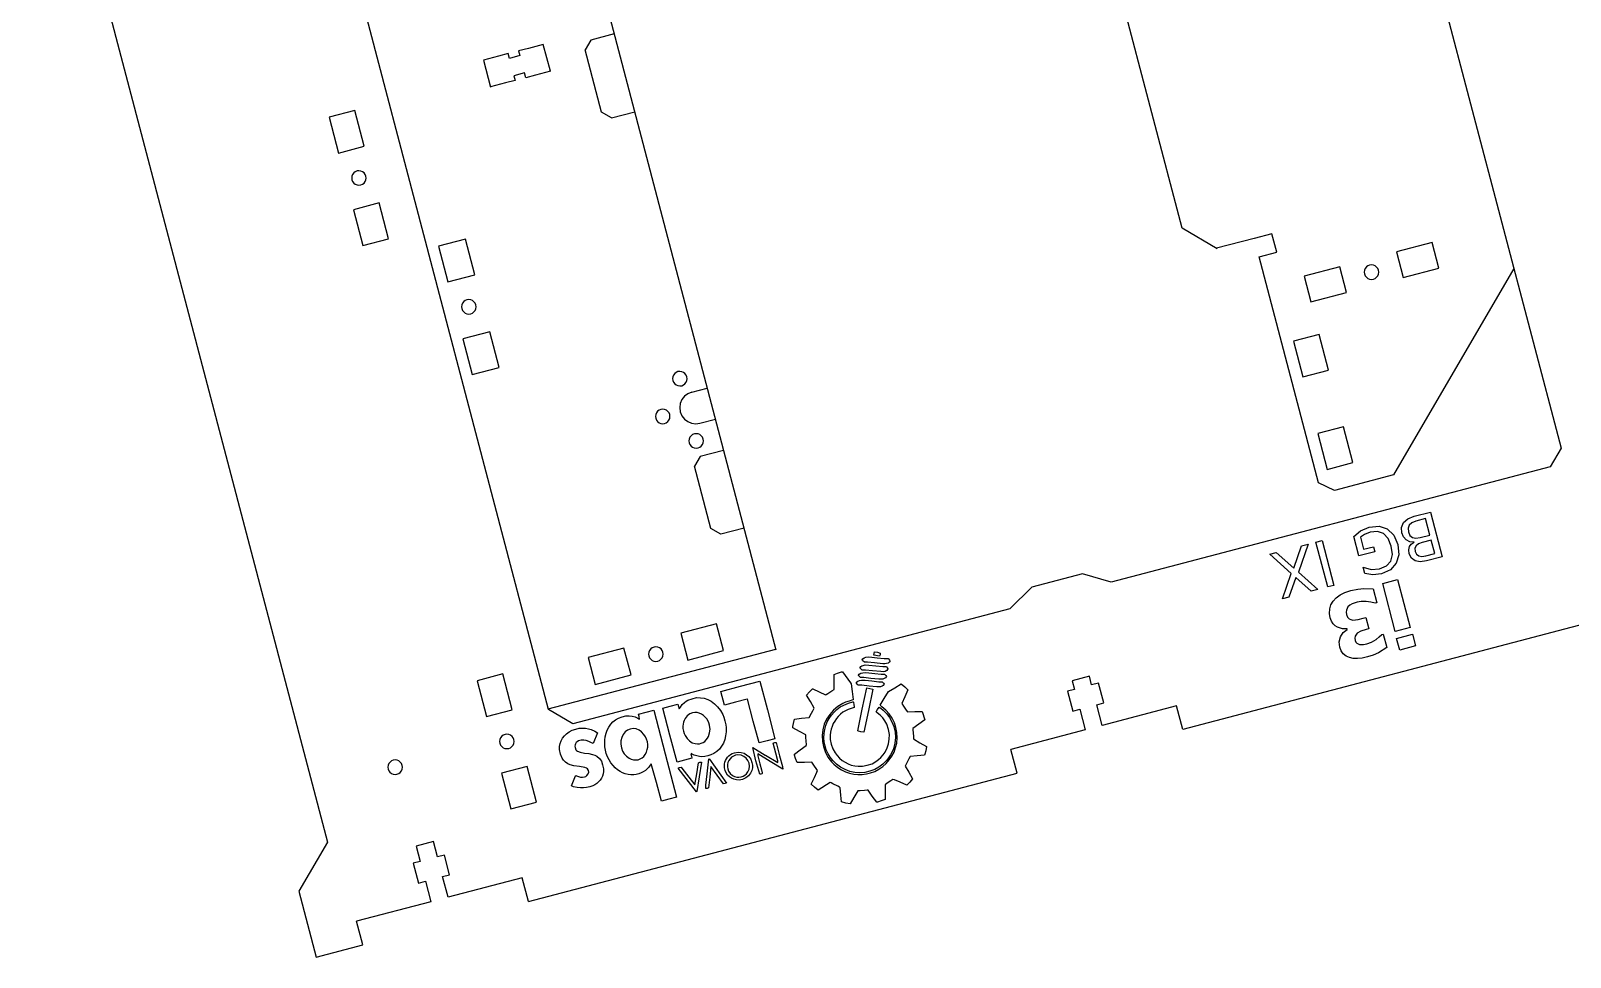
# Model space of a CAD drawing. Extents: x 0 to 870, y 0 to 458.
# Drawn here: x 14.1 to 396.9, y 0.2 to 230.4 of the extents above; entities that cross this region are included whole.
import ezdxf

# ---------------------------------------------------------------- set-up
doc = ezdxf.new("R2010")
doc.units = 0
doc.layers.get('0').update_dxf_attribs({"linetype": 'CONTINUOUS'})

msp = doc.modelspace()

# ---------------------------------------------------------------- linework, layer by layer
at = {"color": 3}
for p, q in [((324.171, 394.712), (394.578, 126.709)), ((199.456, 76.4893), (132.111, 332.787)), ((142.819, 61.7693), (72.7068, 328.651)), ((14.1345, 309.56), (87.9009, 28.7679)), ((394.578, 126.709), (391.887, 122.042)), ((391.887, 122.042), (282.762, 93.3746)), ((191.464, 106.806), (185.662, 105.282)), ((262.978, 92.1523), (257.507, 86.7392)), ((275.606, 95.4691), (262.978, 92.1523)), ((282.762, 93.3746), (275.606, 95.4691)), ((421.986, 88.6823), (300.538, 56.7602)), ((257.507, 86.7392), (148.922, 58.2126)), ((142.774, 61.9111), (199.354, 76.7747)), ((277.309, 70.0098), (273.054, 68.8922)), ((273.054, 68.8922), (273.626, 66.7163)), ((277.881, 67.8353), (277.309, 70.0098)), ((273.626, 66.7163), (271.885, 66.2601)), ((271.885, 66.2601), (273.178, 61.3364)), ((279.622, 68.2928), (277.881, 67.8353)), ((280.916, 63.3691), (279.622, 68.2928)), ((148.922, 58.2126), (142.819, 61.7693)), ((273.178, 61.3364), (274.919, 61.794)), ((274.919, 61.794), (276.263, 56.6787)), ((279.175, 62.9116), (280.916, 63.3691)), ((280.519, 57.7963), (279.175, 62.9116)), ((298.993, 62.6498), (280.52, 57.7963)), ((300.538, 56.7602), (298.993, 62.6498)), ((276.263, 56.6787), (257.79, 51.8252)), ((259.34, 45.937), (257.792, 51.8252)), ((137.903, 14.0518), (259.34, 45.937)), ((87.9009, 28.7679), (80.7653, 16.5751)), ((114.226, 28.925), (109.97, 27.8074)), ((109.97, 27.8074), (110.972, 23.9944)), ((115.227, 25.112), (114.226, 28.925)), ((110.972, 23.9944), (109.23, 23.5369)), ((109.23, 23.5369), (110.524, 18.6145)), ((116.968, 25.5695), (115.227, 25.112)), ((118.262, 20.6471), (116.968, 25.5695)), ((116.52, 20.1896), (118.262, 20.6471)), ((117.864, 15.073), (116.52, 20.1896)), ((136.338, 19.9264), (117.864, 15.073)), ((137.884, 14.0381), (136.338, 19.9264)), ((80.7653, 16.5751), (85.0854, 0.1723)), ((110.524, 18.6145), (112.264, 19.0707)), ((112.264, 19.0707), (113.608, 13.9554)), ((113.608, 13.9554), (95.1357, 9.102)), ((96.683, 3.215), (95.1357, 9.102)), ((85.0854, 0.1723), (96.683, 3.215))]:
    msp.add_line(p, q, dxfattribs=at)
at = {"color": 5}
for p, q in [((300.354, 181.364), (276.519, 272.094)), ((159.195, 229.638), (153.392, 228.114)), ((153.392, 228.114), (151.966, 225.672)), ((156.031, 210.196), (151.966, 225.672)), ((158.474, 208.77), (156.031, 210.196)), ((158.474, 208.77), (164.277, 210.294)), ((309.101, 176.24), (300.354, 181.364)), ((322.68, 179.979), (318.32, 178.807)), ((323.885, 175.394), (322.68, 179.979)), ((318.32, 178.807), (308.916, 176.363)), ((319.523, 174.222), (323.885, 175.394)), ((334.272, 118.073), (319.523, 174.222)), ((382.884, 171.312), (352.937, 120.033)), ((178.449, 140.608), (182.317, 141.625)), ((175.606, 137.794), (175.466, 136.759)), ((176.011, 138.756), (175.606, 137.794)), ((176.651, 139.581), (176.011, 138.756)), ((177.482, 140.214), (176.651, 139.581)), ((178.449, 140.608), (177.482, 140.214)), ((175.466, 136.759), (175.597, 135.723)), ((175.597, 135.723), (175.991, 134.757)), ((175.991, 134.757), (176.623, 133.925)), ((176.623, 133.925), (177.449, 133.285)), ((177.449, 133.285), (178.41, 132.882)), ((178.41, 132.882), (179.445, 132.74)), ((179.445, 132.74), (180.482, 132.871)), ((180.482, 132.871), (184.35, 133.887)), ((180.58, 124.626), (179.153, 122.182)), ((186.382, 126.15), (180.58, 124.626)), ((183.218, 106.708), (179.153, 122.182)), ((352.937, 120.033), (338.302, 116.188)), ((338.302, 116.188), (334.272, 118.073)), ((185.662, 105.282), (183.218, 106.708))]:
    msp.add_line(p, q, dxfattribs=at)
at = {"color": 0}
for p, q in [((137.837, 226.068), (135.428, 225.439)), ((141.56, 227.047), (137.837, 226.068)), ((142.437, 223.709), (141.56, 227.047)), ((130.388, 224.113), (126.665, 223.135)), ((126.667, 223.133), (128.419, 216.46)), ((132.798, 224.75), (130.388, 224.113)), ((133.113, 223.559), (132.798, 224.75)), ((135.739, 224.25), (133.113, 223.559)), ((135.428, 225.439), (135.739, 224.25)), ((143.313, 220.373), (142.437, 223.709)), ((136.871, 219.965), (134.243, 219.275)), ((134.243, 219.275), (134.556, 218.084)), ((137.182, 218.777), (136.871, 219.965)), ((139.591, 219.413), (137.182, 218.777)), ((143.315, 220.391), (139.591, 219.413)), ((132.146, 217.456), (128.422, 216.478)), ((134.556, 218.084), (132.146, 217.456)), ((94.7208, 210.611), (88.3377, 208.934)), ((97.0538, 201.73), (94.7208, 210.611)), ((88.3377, 208.934), (90.6709, 200.054)), ((90.6709, 200.054), (97.0538, 201.73)), ((94.8214, 195.407), (94.4467, 195.123)), ((95.2571, 195.585), (94.8214, 195.407)), ((95.7227, 195.644), (95.2571, 195.585)), ((96.1898, 195.581), (95.7227, 195.644)), ((96.6227, 195.399), (96.1898, 195.581)), ((96.9945, 195.111), (96.6227, 195.399)), ((93.9768, 194.318), (93.9119, 193.853)), ((93.9119, 193.853), (93.9712, 193.387)), ((93.9712, 193.387), (94.149, 192.953)), ((94.1585, 194.751), (93.9768, 194.318)), ((94.149, 192.953), (94.433, 192.58)), ((94.4467, 195.123), (94.1585, 194.751)), ((94.433, 192.58), (94.8048, 192.291)), ((94.8048, 192.291), (95.2377, 192.111)), ((95.2377, 192.111), (95.7033, 192.048)), ((95.7033, 192.048), (96.1704, 192.107)), ((96.1704, 192.107), (96.6061, 192.285)), ((96.6061, 192.285), (96.9807, 192.568)), ((96.9807, 192.568), (97.2689, 192.939)), ((97.2785, 194.738), (96.9945, 195.111)), ((97.2689, 192.939), (97.4506, 193.372)), ((97.4563, 194.303), (97.2785, 194.738)), ((97.4506, 193.372), (97.5155, 193.838)), ((97.5155, 193.838), (97.4563, 194.303)), ((100.757, 187.638), (94.3737, 185.961)), ((103.09, 178.758), (100.757, 187.638)), ((94.3737, 185.961), (96.7066, 177.081)), ((96.7066, 177.081), (103.09, 178.758)), ((122.184, 178.661), (115.51, 176.907)), ((115.51, 176.907), (117.847, 168.009)), ((124.521, 169.763), (122.184, 178.661)), ((362.55, 177.817), (353.667, 175.484)), ((364.225, 171.432), (362.55, 177.817)), ((347.467, 172.241), (347.001, 172.183)), ((347.933, 172.178), (347.467, 172.241)), ((353.667, 175.484), (355.342, 169.099)), ((117.847, 168.009), (124.521, 169.763)), ((339.575, 171.781), (330.695, 169.448)), ((330.695, 169.448), (332.372, 163.064)), ((341.252, 165.398), (339.575, 171.781)), ((345.725, 170.915), (345.662, 170.45)), ((345.662, 170.45), (345.721, 169.984)), ((345.721, 169.984), (345.899, 169.548)), ((345.906, 171.349), (345.725, 170.915)), ((345.899, 169.548), (346.183, 169.174)), ((346.194, 171.722), (345.906, 171.349)), ((346.183, 169.174), (346.553, 168.885)), ((346.567, 172.005), (346.194, 171.722)), ((346.553, 168.885), (346.986, 168.702)), ((347.001, 172.183), (346.567, 172.005)), ((346.986, 168.702), (347.452, 168.639)), ((347.452, 168.639), (347.918, 168.698)), ((347.918, 168.698), (348.351, 168.876)), ((348.365, 171.996), (347.933, 172.178)), ((348.351, 168.876), (348.725, 169.16)), ((348.737, 171.708), (348.365, 171.996)), ((348.725, 169.16), (349.013, 169.531)), ((349.021, 171.333), (348.737, 171.708)), ((349.013, 169.531), (349.195, 169.964)), ((349.199, 170.898), (349.021, 171.333)), ((349.195, 169.964), (349.258, 170.43)), ((349.258, 170.43), (349.199, 170.898)), ((355.342, 169.099), (364.225, 171.432)), ((332.372, 163.064), (341.252, 165.398)), ((121.302, 162.301), (121.237, 161.834)), ((121.237, 161.834), (121.296, 161.368)), ((121.296, 161.368), (121.474, 160.933)), ((121.484, 162.734), (121.302, 162.301)), ((121.474, 160.933), (121.759, 160.558)), ((121.772, 163.106), (121.484, 162.734)), ((122.146, 163.39), (121.772, 163.106)), ((122.582, 163.569), (122.146, 163.39)), ((123.048, 163.627), (122.582, 163.569)), ((123.513, 163.564), (123.048, 163.627)), ((123.948, 163.382), (123.513, 163.564)), ((124.32, 163.094), (123.948, 163.382)), ((124.307, 160.546), (124.595, 160.918)), ((124.604, 162.719), (124.32, 163.094)), ((124.595, 160.918), (124.777, 161.35)), ((124.781, 162.283), (124.604, 162.719)), ((124.777, 161.35), (124.841, 161.817)), ((124.841, 161.817), (124.781, 162.283)), ((121.759, 160.558), (122.131, 160.27)), ((122.131, 160.27), (122.564, 160.088)), ((122.564, 160.088), (123.03, 160.025)), ((123.03, 160.025), (123.497, 160.082)), ((123.497, 160.082), (123.933, 160.262)), ((123.933, 160.262), (124.307, 160.546)), ((128.23, 155.642), (121.557, 153.888)), ((121.557, 153.888), (123.895, 144.99)), ((130.569, 146.745), (128.23, 155.642)), ((334.441, 154.953), (328.059, 153.276)), ((328.059, 153.276), (330.392, 144.397)), ((336.775, 146.073), (334.441, 154.953)), ((123.895, 144.99), (130.569, 146.745)), ((174.606, 145.532), (174.231, 145.248)), ((175.041, 145.71), (174.606, 145.532)), ((175.507, 145.769), (175.041, 145.71)), ((175.973, 145.705), (175.507, 145.769)), ((176.405, 145.524), (175.973, 145.705)), ((176.778, 145.235), (176.405, 145.524)), ((330.392, 144.397), (336.775, 146.073)), ((173.762, 144.443), (173.698, 143.977)), ((173.698, 143.977), (173.757, 143.512)), ((173.757, 143.512), (173.935, 143.076)), ((173.944, 144.876), (173.762, 144.443)), ((173.935, 143.076), (174.219, 142.703)), ((174.231, 145.248), (173.944, 144.876)), ((174.219, 142.703), (174.59, 142.415)), ((174.59, 142.415), (175.023, 142.233)), ((175.023, 142.233), (175.489, 142.169)), ((175.489, 142.169), (175.955, 142.227)), ((175.955, 142.227), (176.39, 142.405)), ((176.39, 142.405), (176.765, 142.69)), ((176.765, 142.69), (177.053, 143.061)), ((177.061, 144.861), (176.778, 145.235)), ((177.053, 143.061), (177.235, 143.495)), ((177.239, 144.427), (177.061, 144.861)), ((177.235, 143.495), (177.298, 143.959)), ((177.298, 143.959), (177.239, 144.427)), ((169.508, 135.055), (169.444, 134.589)), ((169.444, 134.589), (169.503, 134.123)), ((169.503, 134.123), (169.68, 133.688)), ((169.69, 135.487), (169.508, 135.055)), ((169.978, 135.859), (169.69, 135.487)), ((170.352, 136.143), (169.978, 135.859)), ((170.787, 136.321), (170.352, 136.143)), ((171.253, 136.38), (170.787, 136.321)), ((171.719, 136.315), (171.253, 136.38)), ((172.151, 136.134), (171.719, 136.315)), ((172.524, 135.847), (172.151, 136.134)), ((172.807, 135.472), (172.524, 135.847)), ((172.799, 133.672), (172.981, 134.105)), ((172.985, 135.037), (172.807, 135.472)), ((172.981, 134.105), (173.045, 134.571)), ((173.045, 134.571), (172.985, 135.037)), ((169.68, 133.688), (169.964, 133.313)), ((169.964, 133.313), (170.337, 133.025)), ((170.337, 133.025), (170.769, 132.843)), ((170.769, 132.843), (171.235, 132.78)), ((171.235, 132.78), (171.701, 132.839)), ((171.701, 132.839), (172.136, 133.017)), ((172.136, 133.017), (172.511, 133.3)), ((172.511, 133.3), (172.799, 133.672)), ((179.106, 130.236), (178.671, 130.058)), ((179.572, 130.295), (179.106, 130.236)), ((180.038, 130.231), (179.572, 130.295)), ((180.471, 130.05), (180.038, 130.231)), ((340.477, 131.98), (334.094, 130.303)), ((334.094, 130.303), (336.427, 121.423)), ((342.81, 123.1), (340.477, 131.98)), ((177.826, 128.969), (177.763, 128.504)), ((177.763, 128.504), (177.822, 128.038)), ((177.822, 128.038), (178, 127.602)), ((178.01, 129.403), (177.826, 128.969)), ((178, 127.602), (178.284, 127.229)), ((178.296, 129.774), (178.01, 129.403)), ((178.284, 127.229), (178.656, 126.941)), ((178.671, 130.058), (178.296, 129.774)), ((178.656, 126.941), (179.088, 126.759)), ((179.088, 126.759), (179.554, 126.696)), ((179.554, 126.696), (180.02, 126.755)), ((180.02, 126.755), (180.455, 126.933)), ((180.455, 126.933), (180.83, 127.216)), ((180.843, 129.762), (180.471, 130.05)), ((180.83, 127.216), (181.118, 127.587)), ((181.127, 129.387), (180.843, 129.762)), ((181.118, 127.587), (181.3, 128.021)), ((181.305, 128.953), (181.127, 129.387)), ((181.3, 128.021), (181.364, 128.486)), ((181.364, 128.486), (181.305, 128.953)), ((336.427, 121.423), (342.81, 123.1)), ((184.629, 83.0393), (175.732, 80.7021)), ((175.732, 80.7021), (177.484, 74.0283)), ((186.382, 76.3655), (184.629, 83.0393)), ((161.611, 76.9923), (152.713, 74.6538)), ((163.364, 70.3185), (161.611, 76.9923)), ((168.279, 76.7898), (167.991, 76.4191)), ((168.654, 77.0752), (168.279, 76.7898)), ((169.09, 77.2527), (168.654, 77.0752)), ((169.557, 77.312), (169.09, 77.2527)), ((170.022, 77.2488), (169.557, 77.312)), ((170.457, 77.0654), (170.022, 77.2488)), ((170.827, 76.7775), (170.457, 77.0654)), ((171.112, 76.4039), (170.827, 76.7775)), ((152.713, 74.6538), (154.466, 67.9813)), ((167.809, 75.9852), (167.746, 75.5191)), ((167.746, 75.5191), (167.805, 75.0521)), ((167.805, 75.0521), (167.983, 74.6167)), ((167.991, 76.4191), (167.809, 75.9852)), ((167.983, 74.6167), (168.267, 74.2417)), ((168.267, 74.2417), (168.639, 73.9539)), ((168.639, 73.9539), (169.073, 73.7718)), ((169.073, 73.7718), (169.539, 73.7087)), ((169.539, 73.7087), (170.004, 73.7676)), ((170.004, 73.7676), (170.44, 73.9454)), ((170.44, 73.9454), (170.815, 74.2294)), ((170.815, 74.2294), (171.103, 74.6016)), ((171.103, 74.6016), (171.285, 75.0355)), ((171.29, 75.9686), (171.112, 76.4039)), ((171.285, 75.0355), (171.349, 75.5015)), ((171.349, 75.5015), (171.29, 75.9686)), ((177.484, 74.0283), (186.382, 76.3655)), ((131.512, 70.5679), (125.129, 68.8908)), ((133.845, 61.6878), (131.512, 70.5679)), ((154.466, 67.9813), (163.364, 70.3185)), ((125.129, 68.8908), (127.462, 60.0107)), ((127.462, 60.0107), (133.845, 61.6878)), ((130.766, 54.2756), (130.703, 53.811)), ((130.703, 53.811), (130.762, 53.3453)), ((130.949, 54.7081), (130.766, 54.2756)), ((131.238, 55.0803), (130.949, 54.7081)), ((131.612, 55.3642), (131.238, 55.0803)), ((132.048, 55.5417), (131.612, 55.3642)), ((132.514, 55.601), (132.048, 55.5417)), ((132.979, 55.5378), (132.514, 55.601)), ((133.413, 55.3558), (132.979, 55.5378)), ((133.784, 55.0679), (133.413, 55.3558)), ((134.069, 54.6943), (133.784, 55.0679)), ((134.247, 54.2604), (134.069, 54.6943)), ((134.241, 53.3287), (134.305, 53.7944)), ((134.305, 53.7944), (134.247, 54.2604)), ((130.762, 53.3453), (130.938, 52.9096)), ((130.938, 52.9096), (131.224, 52.5364)), ((131.224, 52.5364), (131.594, 52.2496)), ((131.594, 52.2496), (132.028, 52.0679)), ((132.028, 52.0679), (132.494, 52.0044)), ((132.494, 52.0044), (132.961, 52.0637)), ((132.961, 52.0637), (133.397, 52.2414)), ((133.397, 52.2414), (133.772, 52.5254)), ((133.772, 52.5254), (134.06, 52.8959)), ((134.06, 52.8959), (134.241, 53.3287)), ((102.984, 47.8677), (102.92, 47.4031)), ((102.92, 47.4031), (102.978, 46.9374)), ((102.978, 46.9374), (103.156, 46.5018)), ((103.166, 48.3002), (102.984, 47.8677)), ((103.156, 46.5018), (103.44, 46.1285)), ((103.453, 48.6724), (103.166, 48.3002)), ((103.44, 46.1285), (103.812, 45.8417)), ((103.828, 48.956), (103.453, 48.6724)), ((104.264, 49.1338), (103.828, 48.956)), ((104.731, 49.1931), (104.264, 49.1338)), ((105.197, 49.13), (104.731, 49.1931)), ((105.629, 48.9479), (105.197, 49.13)), ((105.613, 45.8336), (105.988, 46.1176)), ((106.002, 48.6615), (105.629, 48.9479)), ((105.988, 46.1176), (106.276, 46.488)), ((106.285, 48.2865), (106.002, 48.6615)), ((106.276, 46.488), (106.459, 46.9223)), ((106.463, 47.8525), (106.285, 48.2865)), ((106.459, 46.9223), (106.522, 47.3865)), ((106.522, 47.3865), (106.463, 47.8525)), ((137.547, 47.5947), (131.163, 45.9176)), ((139.879, 38.7145), (137.547, 47.5947)), ((103.812, 45.8417), (104.246, 45.66)), ((104.246, 45.66), (104.712, 45.5965)), ((104.712, 45.5965), (105.178, 45.6558)), ((105.178, 45.6558), (105.613, 45.8336)), ((131.163, 45.9176), (133.496, 37.0374)), ((133.496, 37.0374), (139.879, 38.7145))]:
    msp.add_line(p, q, dxfattribs=at)
at = {"color": 1}
for p, q in [((346.901, 107.051), (349.329, 107.283)), ((349.329, 107.283), (351.391, 106.602)), ((354.909, 107.003), (355.41, 108.186)), ((355.41, 108.186), (356.482, 109.12)), ((356.482, 109.12), (358.087, 109.758)), ((356.821, 107.565), (356.545, 106.81)), ((357.459, 108.136), (356.821, 107.565)), ((358.486, 108.538), (357.459, 108.136)), ((358.087, 109.758), (362.088, 110.809)), ((360.906, 109.174), (358.486, 108.538)), ((361.978, 105.092), (360.906, 109.174)), ((362.088, 110.809), (365.016, 99.6654)), ((333.651, 103.339), (335.158, 103.735)), ((336.578, 92.1949), (333.651, 103.339)), ((335.158, 103.735), (338.085, 92.5918)), ((343.058, 104.701), (344.737, 106.148)), ((344.315, 99.9162), (343.058, 104.701)), ((345.71, 105.27), (344.696, 104.541)), ((344.696, 104.541), (345.482, 101.548)), ((344.737, 106.148), (346.901, 107.051)), ((347.1, 105.778), (345.71, 105.27)), ((348.965, 105.964), (347.1, 105.778)), ((350.475, 105.445), (348.965, 105.964)), ((351.615, 104.226), (350.475, 105.445)), ((351.391, 106.602), (352.975, 105.064)), ((352.389, 102.316), (351.615, 104.226)), ((352.975, 105.064), (353.981, 102.734)), ((355, 105.613), (354.909, 107.003)), ((355.431, 104.615), (355, 105.613)), ((356.119, 103.887), (355.431, 104.615)), ((357.022, 103.451), (356.119, 103.887)), ((356.545, 106.81), (356.634, 105.866)), ((356.634, 105.866), (357.018, 104.998)), ((357.018, 104.998), (357.628, 104.483)), ((358.105, 103.341), (357.022, 103.451)), ((357.36, 102.864), (358.105, 103.341)), ((357.628, 104.483), (358.468, 104.304)), ((358.468, 104.304), (359.558, 104.457)), ((359.558, 104.457), (361.978, 105.092)), ((362.299, 103.867), (360.066, 103.281)), ((363.181, 100.509), (362.299, 103.867)), ((322.156, 100.318), (323.776, 100.744)), ((327.499, 95.5312), (322.156, 100.318)), ((323.776, 100.744), (328.155, 96.828)), ((328.155, 96.828), (330.068, 102.398)), ((331.694, 102.825), (329.28, 95.8317)), ((330.068, 102.398), (331.694, 102.825)), ((348.27, 100.957), (344.315, 99.9162)), ((345.482, 101.548), (347.945, 102.195)), ((347.945, 102.195), (348.27, 100.957)), ((352.261, 98.6455), (352.654, 100.269)), ((352.654, 100.269), (352.389, 102.316)), ((354.249, 100.21), (353.628, 98.0944)), ((353.981, 102.734), (354.249, 100.21)), ((356.729, 101.415), (356.898, 102.217)), ((356.849, 100.464), (356.729, 101.415)), ((357.389, 99.3567), (356.849, 100.464)), ((356.898, 102.217), (357.36, 102.864)), ((358.532, 102.439), (358.263, 101.805)), ((358.263, 101.805), (358.32, 101.027)), ((358.32, 101.027), (358.652, 100.327)), ((359.131, 102.926), (358.532, 102.439)), ((358.652, 100.327), (359.198, 99.9091)), ((360.066, 103.281), (359.131, 102.926)), ((359.198, 99.9091), (359.96, 99.774)), ((359.96, 99.774), (360.948, 99.9229)), ((360.948, 99.9229), (363.181, 100.509)), ((365.016, 99.6654), (361.163, 98.6536)), ((329.28, 95.8317), (334.115, 91.5487)), ((345.779, 95.5298), (345.357, 97.1352)), ((345.357, 97.1352), (347.414, 96.5345)), ((347.414, 96.5345), (349.486, 96.6957)), ((349.486, 96.6957), (351.201, 97.452)), ((352.166, 96.4847), (349.938, 95.4899)), ((351.201, 97.452), (352.261, 98.6455)), ((353.628, 98.0944), (352.166, 96.4847)), ((358.316, 98.673), (357.389, 99.3567)), ((359.59, 98.4321), (358.316, 98.673)), ((361.163, 98.6536), (359.59, 98.4321)), ((325.322, 89.2376), (327.499, 95.5312)), ((328.637, 94.5374), (326.942, 89.6634)), ((332.494, 91.1229), (328.637, 94.5374)), ((338.085, 92.5918), (336.578, 92.1949)), ((347.8, 95.2154), (345.779, 95.5298)), ((349.938, 95.4899), (347.8, 95.2154)), ((350.238, 93.0465), (353.963, 94.0248)), ((353.37, 81.117), (350.238, 93.0465)), ((353.963, 94.0248), (357.099, 82.0953)), ((326.942, 89.6634), (325.322, 89.2376)), ((334.115, 91.5487), (332.494, 91.1229)), ((337.388, 87.7535), (337.923, 88.6866)), ((337.923, 88.6866), (338.682, 89.5174)), ((338.682, 89.5174), (339.629, 90.23)), ((339.629, 90.23), (340.815, 90.8279)), ((340.815, 90.8279), (342.296, 91.3116)), ((342.296, 91.3116), (344.037, 91.6862)), ((343.859, 88.4396), (342.635, 88.011)), ((344.907, 88.6079), (343.859, 88.4396)), ((344.037, 91.6862), (345.555, 91.8379)), ((346.11, 88.5994), (344.907, 88.6079)), ((345.555, 91.8379), (347.891, 91.7141)), ((347.326, 88.4481), (346.11, 88.5994)), ((348.409, 88.1821), (347.326, 88.4481)), ((347.891, 91.7141), (348.792, 88.2826)), ((348.792, 88.2826), (348.409, 88.1821)), ((337.029, 85.6382), (337.089, 86.7297)), ((337.213, 84.5026), (337.029, 85.6382)), ((337.089, 86.7297), (337.388, 87.7535)), ((337.512, 83.6828), (337.213, 84.5026)), ((341.209, 86.4665), (341.168, 85.955)), ((341.168, 85.955), (341.279, 85.3101)), ((341.617, 87.2726), (341.209, 86.4665)), ((341.279, 85.3101), (341.519, 84.7094)), ((341.519, 84.7094), (341.871, 84.3125)), ((342.055, 87.6871), (341.617, 87.2726)), ((341.871, 84.3125), (342.316, 84.0825)), ((342.635, 88.011), (342.055, 87.6871)), ((344.111, 84.1005), (345.374, 84.4091)), ((345.374, 84.4091), (346.054, 84.588)), ((346.054, 84.588), (346.786, 81.8046)), ((337.936, 83.0294), (337.512, 83.6828)), ((338.448, 82.5292), (337.936, 83.0294)), ((339.01, 82.1697), (338.448, 82.5292)), ((340.231, 81.7866), (339.01, 82.1697)), ((339.732, 79.787), (340.418, 80.8605)), ((341.408, 81.7894), (340.231, 81.7866)), ((340.418, 80.8605), (341.446, 81.6405)), ((341.446, 81.6405), (341.408, 81.7894)), ((342.316, 84.0825), (342.834, 83.9805)), ((342.834, 83.9805), (344.111, 84.1005)), ((343.878, 80.7007), (343.362, 79.9634)), ((344.845, 81.2271), (343.878, 80.7007)), ((346.158, 81.6405), (344.845, 81.2271)), ((346.786, 81.8046), (346.158, 81.6405)), ((349.402, 79.8188), (350.018, 80.4168)), ((350.018, 80.4168), (350.347, 80.5035)), ((350.347, 80.5035), (351.237, 77.1151)), ((357.099, 82.0953), (353.37, 81.117)), ((353.713, 79.3888), (357.65, 80.4238)), ((357.65, 80.4238), (358.412, 77.5243)), ((339.434, 78.5357), (339.732, 79.787)), ((339.571, 77.2185), (339.434, 78.5357)), ((339.912, 76.3281), (339.571, 77.2185)), ((343.362, 79.9634), (343.293, 79.4907)), ((343.293, 79.4907), (343.378, 78.9231)), ((343.378, 78.9231), (343.548, 78.5026)), ((343.548, 78.5026), (343.807, 78.201)), ((343.807, 78.201), (344.485, 77.8729)), ((344.485, 77.8729), (345.445, 77.8538)), ((345.445, 77.8538), (346.335, 78.0189)), ((346.335, 78.0189), (347.49, 78.4698)), ((347.49, 78.4698), (348.58, 79.1312)), ((348.58, 79.1312), (349.402, 79.8188)), ((351.237, 77.1151), (349.206, 75.861)), ((354.475, 76.4893), (353.713, 79.3888)), ((358.412, 77.5243), (354.475, 76.4893)), ((220.868, 74.1179), (221.002, 74.3521)), ((220.93, 73.9415), (220.868, 74.1179)), ((221.093, 73.7387), (220.93, 73.9415)), ((221.002, 74.3521), (221.327, 74.5613)), ((221.288, 73.5774), (221.093, 73.7387)), ((221.103, 72.7149), (221.542, 72.8003)), ((221.447, 73.5281), (221.288, 73.5774)), ((221.327, 74.5613), (221.782, 74.7173)), ((222.145, 73.521), (221.447, 73.5281)), ((221.542, 72.8003), (222.523, 72.7975)), ((221.782, 74.7173), (222.298, 74.7875)), ((223.937, 73.3294), (222.145, 73.521)), ((222.298, 74.7875), (223.206, 74.7614)), ((222.523, 72.7975), (224.24, 72.6073)), ((223.206, 74.7614), (224.584, 74.6054)), ((223.72, 75.2768), (223.773, 75.6874)), ((225.134, 74.9734), (223.72, 75.2768)), ((223.773, 75.6874), (223.926, 76.0885)), ((223.926, 76.0885), (224.666, 75.9643)), ((225.972, 73.1227), (223.937, 73.3294)), ((224.584, 74.6054), (226.336, 74.3962)), ((224.666, 75.9643), (225.341, 75.7728)), ((225.273, 75.3375), (225.134, 74.9734)), ((225.341, 75.7728), (225.273, 75.3375)), ((226.499, 73.1188), (225.972, 73.1227)), ((226.336, 74.3962), (227.072, 74.3825)), ((226.902, 73.1711), (226.499, 73.1188)), ((227.283, 73.2716), (226.902, 73.1711)), ((227.072, 74.3825), (227.299, 74.3948)), ((227.547, 73.4783), (227.283, 73.2716)), ((227.299, 74.3948), (227.398, 74.3081)), ((227.398, 74.3081), (227.634, 74.0392)), ((227.797, 73.7955), (227.547, 73.4783)), ((227.634, 74.0392), (227.797, 73.7955)), ((340.431, 75.5883), (339.912, 76.3281)), ((341.121, 75.0189), (340.431, 75.5883)), ((341.978, 74.6372), (341.121, 75.0189)), ((342.896, 74.4389), (341.978, 74.6372)), ((343.938, 74.3906), (342.896, 74.4389)), ((345.117, 74.5049), (343.938, 74.3906)), ((346.455, 74.7917), (345.117, 74.5049)), ((347.866, 75.2493), (346.455, 74.7917)), ((349.206, 75.861), (347.866, 75.2493)), ((213.856, 70.4), (214.676, 70.7362)), ((213.872, 68.5602), (213.856, 70.4)), ((214.676, 70.7362), (215.663, 71.0766)), ((215.663, 71.0766), (215.849, 71.1232)), ((215.849, 71.1232), (215.967, 71.0629)), ((215.967, 71.0629), (217.897, 68.3906)), ((219.727, 68.7476), (220.141, 68.9254)), ((219.927, 70.3104), (220.107, 70.5513)), ((219.938, 70.1492), (219.927, 70.3104)), ((220.158, 69.905), (219.938, 70.1492)), ((220.107, 70.5513), (220.482, 70.7499)), ((220.141, 68.9254), (220.628, 69.0231)), ((220.392, 69.7068), (220.158, 69.905)), ((220.322, 72.0411), (220.325, 72.2037)), ((220.497, 71.8287), (220.322, 72.0411)), ((220.325, 72.2037), (220.459, 72.3981)), ((220.538, 69.6736), (220.392, 69.7068)), ((220.459, 72.3981), (220.73, 72.5759)), ((220.482, 70.7499), (220.994, 70.8851)), ((220.795, 71.5532), (220.497, 71.8287)), ((221.219, 69.6708), (220.538, 69.6736)), ((220.629, 69.0217), (221.617, 69.0093)), ((220.73, 72.5759), (221.103, 72.7149)), ((221.004, 71.549), (220.795, 71.5532)), ((220.994, 70.8851), (221.589, 70.9344)), ((221.667, 71.549), (221.004, 71.549)), ((222.953, 69.4849), (221.219, 69.6708)), ((221.589, 70.9344), (222.498, 70.8932)), ((221.617, 69.0093), (223.194, 68.8453)), ((223.363, 71.3602), (221.667, 71.549)), ((222.498, 70.8932), (223.994, 70.7111)), ((225.005, 69.2739), (222.953, 69.4849)), ((225.46, 71.151), (223.363, 71.3602)), ((223.994, 70.7111), (225.527, 70.5337)), ((224.24, 72.6073), (225.983, 72.4076)), ((225.568, 69.2644), (225.005, 69.2739)), ((226.103, 71.1398), (225.46, 71.151)), ((225.527, 70.5337), (226.222, 70.528)), ((225.977, 69.3099), (225.568, 69.2644)), ((226.34, 69.4048), (225.977, 69.3099)), ((225.983, 72.4076), (226.647, 72.4214)), ((226.514, 71.1895), (226.103, 71.1398)), ((226.222, 70.528), (226.362, 70.5309)), ((226.605, 69.62), (226.34, 69.4048)), ((226.362, 70.5309), (226.486, 70.4247)), ((226.486, 70.4247), (226.737, 70.1544)), ((226.932, 71.465), (226.514, 71.1895)), ((226.859, 69.9424), (226.605, 69.62)), ((226.647, 72.4214), (226.742, 72.4323)), ((226.737, 70.1544), (226.859, 69.9424)), ((226.742, 72.4323), (226.857, 72.3166)), ((226.857, 72.3166), (227.12, 72.0383)), ((227.236, 71.8111), (226.932, 71.465)), ((227.12, 72.0383), (227.226, 71.9226)), ((227.226, 71.9226), (227.236, 71.8111)), ((185.718, 66.2397), (190.55, 67.5224)), ((186.586, 62.8276), (185.718, 66.2397)), ((190.55, 67.5224), (195.382, 68.8068)), ((195.382, 68.8068), (197.27, 61.6204)), ((207.017, 65.3246), (207.748, 66.1472)), ((207.947, 63.6887), (207.017, 65.3246)), ((207.748, 66.1472), (208.376, 66.8129)), ((208.376, 66.8129), (208.497, 66.8845)), ((208.497, 66.8845), (208.594, 66.8694)), ((208.594, 66.8694), (211.748, 65.4142)), ((211.748, 65.4142), (211.91, 65.4346)), ((211.91, 65.4346), (212.31, 65.7049)), ((212.31, 65.7049), (213.322, 66.3706)), ((213.322, 66.3706), (213.898, 66.7452)), ((213.898, 66.7452), (213.872, 68.5602)), ((217.897, 68.3906), (218.095, 68.0942)), ((218.095, 68.0942), (218.354, 66.2245)), ((218.354, 66.2245), (218.616, 64.244)), ((219.382, 68.3052), (219.451, 68.5271)), ((219.639, 67.9856), (219.382, 68.3052)), ((219.451, 68.5271), (219.727, 68.7476)), ((219.854, 67.8007), (219.639, 67.9856)), ((220.007, 67.7817), (219.854, 67.8007)), ((220.764, 67.7623), (220.007, 67.7817)), ((222.606, 67.5612), (220.764, 67.7623)), ((220.842, 61.8091), (222.006, 67.1188)), ((222.006, 67.1188), (222.771, 66.9879)), ((223.489, 66.8334), (222.366, 61.4758)), ((224.466, 67.3724), (222.606, 67.5612)), ((222.771, 66.9879), (223.489, 66.8334)), ((223.194, 68.8453), (224.978, 68.6414)), ((225.413, 67.4095), (224.466, 67.3724)), ((224.978, 68.6414), (225.685, 68.6333)), ((225.776, 67.5033), (225.413, 67.4095)), ((225.685, 68.6333), (225.814, 68.6375)), ((226.058, 67.7115), (225.776, 67.5033)), ((225.814, 68.6375), (225.906, 68.5602)), ((225.906, 68.5602), (226.162, 68.2914)), ((226.33, 68.0378), (226.058, 67.7115)), ((226.162, 68.2914), (226.33, 68.0378)), ((226.334, 64.5061), (227.383, 66.1818)), ((227.383, 66.1818), (228.951, 67.1368)), ((228.951, 67.1368), (230.56, 68.1041)), ((230.56, 68.1041), (231.408, 67.3862)), ((231.408, 67.3862), (232.197, 66.5939)), ((232.197, 66.5939), (231.437, 64.9153)), ((165.258, 60.5469), (169.007, 61.5583)), ((169.007, 61.5583), (171.832, 50.7517)), ((171.289, 62.078), (173.129, 62.5602)), ((173.053, 55.3642), (171.289, 62.078)), ((173.129, 62.5602), (174.968, 63.0439)), ((174.968, 63.0439), (175.139, 62.4953)), ((175.139, 62.4953), (175.355, 61.9196)), ((175.355, 61.9196), (175.66, 62.3066)), ((175.66, 62.3066), (176.113, 62.9419)), ((176.113, 62.9419), (176.656, 63.463)), ((176.656, 63.463), (177.087, 63.7977)), ((177.087, 63.7977), (177.486, 64.0373)), ((177.486, 64.0373), (178.568, 64.4179)), ((178.568, 64.4179), (179.673, 64.6811)), ((179.673, 64.6811), (180.626, 64.6783)), ((180.626, 64.6783), (181.563, 64.5252)), ((181.563, 64.5252), (182.462, 64.2278)), ((182.462, 64.2278), (183.301, 63.7893)), ((183.301, 63.7893), (184.14, 63.1638)), ((184.14, 63.1638), (184.9, 62.4004)), ((184.9, 62.4004), (185.571, 61.5019)), ((185.571, 61.5019), (186.151, 60.4767)), ((189.334, 63.5483), (186.586, 62.8276)), ((192.202, 64.2691), (189.334, 63.5483)), ((192.322, 64.2676), (192.202, 64.2691)), ((193.76, 58.8451), (192.322, 64.2676)), ((197.27, 61.6204), (199.158, 54.434)), ((207.942, 60.2601), (208.529, 61.426)), ((208.908, 62.1026), (207.947, 63.6887)), ((208.529, 61.426), (208.908, 62.1026)), ((213.689, 61.5872), (212.751, 60.5247)), ((214.793, 62.5066), (213.689, 61.5872)), ((213.836, 61.1022), (214.566, 61.7746)), ((214.566, 61.7746), (215.368, 62.3616)), ((216.052, 63.2643), (214.793, 62.5066)), ((215.368, 62.3616), (216.233, 62.8523)), ((216.702, 63.5512), (216.052, 63.2643)), ((216.67, 61.4303), (216.065, 61.0471)), ((216.233, 62.8523), (217.43, 63.3455)), ((217.319, 61.7333), (216.67, 61.4303)), ((217.618, 63.8404), (216.702, 63.5512)), ((218.077, 61.9936), (217.319, 61.7333)), ((217.43, 63.3455), (218.474, 63.6171)), ((218.481, 64.1078), (217.618, 63.8404)), ((218.578, 62.1439), (218.077, 61.9936)), ((218.474, 63.6171), (218.591, 63.6143)), ((218.597, 64.1752), (218.481, 64.1078)), ((218.801, 62.2667), (218.578, 62.1439)), ((218.591, 63.6143), (218.666, 63.5275)), ((218.616, 64.244), (218.597, 64.1752)), ((218.666, 63.5275), (218.784, 62.8826)), ((218.784, 62.8826), (218.839, 62.4748)), ((218.839, 62.4748), (218.801, 62.2667)), ((219.738, 56.4374), (220.842, 61.8091)), ((222.366, 61.4758), (221.228, 56.0888)), ((224.274, 61.1657), (224.645, 61.7485)), ((224.645, 61.7485), (225.072, 62.3231)), ((225.072, 62.3231), (225.465, 62.0656)), ((225.298, 62.7807), (226.334, 64.5061)), ((225.719, 62.4307), (225.298, 62.7807)), ((225.465, 62.0656), (226.082, 61.5611)), ((226.712, 61.5858), (225.719, 62.4307)), ((226.082, 61.5611), (226.947, 60.6873)), ((227.568, 60.628), (226.712, 61.5858)), ((231.437, 64.9153), (230.703, 63.2548)), ((230.703, 63.2548), (231.133, 62.6043)), ((231.133, 62.6043), (231.778, 61.6038)), ((231.778, 61.6038), (232.071, 61.1861)), ((233.914, 61.2302), (235.729, 61.2592)), ((235.729, 61.2592), (236.427, 59.2088)), ((157.827, 57.3624), (158.319, 58.0665)), ((158.319, 58.0665), (158.882, 58.6673)), ((158.882, 58.6673), (159.527, 59.1771)), ((159.527, 59.1771), (160.267, 59.6071)), ((160.267, 59.6071), (161.198, 59.9542)), ((161.198, 59.9542), (162.111, 60.1694)), ((162.111, 60.1694), (162.918, 60.1955)), ((162.918, 60.1955), (163.679, 60.1045)), ((163.679, 60.1045), (164.387, 59.8978)), ((164.387, 59.8978), (165.044, 59.5768)), ((165.044, 59.5768), (165.486, 59.3563)), ((165.399, 59.9585), (165.258, 60.5469)), ((165.486, 59.3563), (165.399, 59.9585)), ((176.43, 58.5735), (176.268, 57.5649)), ((176.268, 57.5649), (176.269, 57.0234)), ((176.597, 59.0173), (176.43, 58.5735)), ((176.833, 59.4692), (176.597, 59.0173)), ((177.352, 60.1719), (176.833, 59.4692)), ((177.989, 60.6474), (177.352, 60.1719)), ((178.665, 60.9025), (177.989, 60.6474)), ((179.241, 60.996), (178.665, 60.9025)), ((179.787, 60.9727), (179.241, 60.996)), ((180.329, 60.8281), (179.787, 60.9727)), ((180.89, 60.5592), (180.329, 60.8281)), ((181.378, 60.2326), (180.89, 60.5592)), ((181.802, 59.8495), (181.378, 60.2326)), ((182.175, 59.3947), (181.802, 59.8495)), ((182.513, 58.8518), (182.175, 59.3947)), ((182.7, 58.4137), (182.513, 58.8518)), ((182.863, 57.8665), (182.7, 58.4137)), ((182.976, 57.3031), (182.863, 57.8665)), ((186.151, 60.4767), (186.417, 59.847)), ((186.417, 59.847), (186.69, 58.8931)), ((186.69, 58.8931), (186.92, 57.9314)), ((186.92, 57.9314), (186.997, 57.2601)), ((195.199, 53.4211), (193.76, 58.8451)), ((203.622, 57.2036), (203.623, 57.4947)), ((203.623, 57.4947), (203.773, 58.2923)), ((203.773, 58.2923), (204.027, 59.352)), ((204.027, 59.352), (205.781, 59.5507)), ((205.781, 59.5507), (207.614, 59.7394)), ((207.614, 59.7394), (207.752, 59.8689)), ((207.752, 59.8689), (207.942, 60.2601)), ((211.416, 58.0595), (211.04, 56.6981)), ((211.989, 59.3425), (211.416, 58.0595)), ((211.515, 56.7863), (211.777, 57.7441)), ((211.777, 57.7441), (212.147, 58.6645)), ((212.751, 60.5247), (211.989, 59.3425)), ((212.147, 58.6645), (212.619, 59.5369)), ((212.619, 59.5369), (213.184, 60.3525)), ((213.35, 57.5525), (213.128, 56.8498)), ((213.184, 60.3525), (213.836, 61.1022)), ((213.642, 58.2277), (213.35, 57.5525)), ((213.998, 58.8698), (213.642, 58.2277)), ((214.419, 59.4748), (213.998, 58.8698)), ((214.9, 60.0371), (214.419, 59.4748)), ((215.438, 60.5497), (214.9, 60.0371)), ((216.065, 61.0471), (215.438, 60.5497)), ((224.568, 60.9505), (224.274, 61.1657)), ((225.29, 60.3444), (224.568, 60.9505)), ((225.938, 59.6484), (225.29, 60.3444)), ((226.494, 58.8821), (225.938, 59.6484)), ((226.944, 58.0665), (226.494, 58.8821)), ((227.371, 56.8067), (226.944, 58.0665)), ((226.947, 60.6873), (227.664, 59.7285)), ((228.278, 59.5711), (227.568, 60.628)), ((227.664, 59.7285), (228.242, 58.674)), ((228.242, 58.674), (228.684, 57.5137)), ((228.836, 58.4345), (228.278, 59.5711)), ((228.684, 57.5137), (228.997, 56.1386)), ((229.234, 57.2325), (228.836, 58.4345)), ((232.071, 61.1861), (233.914, 61.2302)), ((234.927, 58.0884), (233.429, 57.0248)), ((236.427, 59.2088), (234.927, 58.0884)), ((145.741, 53.2613), (145.983, 53.9531)), ((145.983, 53.9531), (146.334, 54.5991)), ((146.334, 54.5991), (146.792, 55.1931)), ((146.792, 55.1931), (147.35, 55.7251)), ((147.35, 55.7251), (148.004, 56.1908)), ((148.004, 56.1908), (148.749, 56.581)), ((148.749, 56.581), (149.652, 56.8868)), ((149.652, 56.8868), (150.512, 57.0893)), ((149.998, 53.7326), (149.765, 53.5079)), ((150.282, 53.9129), (149.998, 53.7326)), ((150.609, 54.0424), (150.282, 53.9129)), ((150.512, 57.0893), (151.281, 57.1306)), ((150.975, 54.1129), (150.609, 54.0424)), ((151.599, 54.1253), (150.975, 54.1129)), ((151.281, 57.1306), (152.028, 57.0907)), ((152.219, 54.0262), (151.599, 54.1253)), ((152.028, 57.0907), (152.756, 56.9708)), ((152.862, 53.8081), (152.219, 54.0262)), ((152.756, 56.9708), (153.466, 56.7683)), ((153.551, 53.4652), (152.862, 53.8081)), ((153.466, 56.7683), (154.401, 56.333)), ((155.013, 55.94), (153.941, 53.3217)), ((154.401, 56.333), (155.013, 55.94)), ((156.817, 53.2377), (156.837, 54.0784)), ((156.837, 54.0784), (156.943, 54.9727)), ((156.943, 54.9727), (157.146, 55.8243)), ((157.146, 55.8243), (157.441, 56.6237)), ((157.441, 56.6237), (157.827, 57.3624)), ((160.847, 53.9806), (160.809, 53.1068)), ((161.042, 54.8005), (160.847, 53.9806)), ((161.396, 55.5459), (161.042, 54.8005)), ((161.879, 56.1689), (161.396, 55.5459)), ((162.465, 56.6208), (161.879, 56.1689)), ((163.176, 56.8826), (162.465, 56.6208)), ((163.916, 57.0025), (163.176, 56.8826)), ((164.642, 56.8992), (163.916, 57.0025)), ((165.348, 56.6113), (164.642, 56.8992)), ((166.003, 56.1552), (165.348, 56.6113)), ((166.576, 55.5473), (166.003, 56.1552)), ((166.955, 54.9712), (166.576, 55.5473)), ((167.239, 54.3553), (166.955, 54.9712)), ((167.426, 53.7161), (167.239, 54.3553)), ((167.517, 53.0613), (167.426, 53.7161)), ((174.817, 48.6516), (173.053, 55.3642)), ((176.269, 57.0234), (176.39, 56.3742)), ((176.39, 56.3742), (176.561, 55.7361)), ((176.561, 55.7361), (176.795, 55.251)), ((176.795, 55.251), (177.305, 54.5056)), ((177.305, 54.5056), (177.911, 53.9143)), ((177.911, 53.9143), (178.598, 53.4913)), ((181.295, 53.5436), (181.708, 53.818)), ((181.708, 53.818), (182.076, 54.1651)), ((182.076, 54.1651), (182.393, 54.5786)), ((182.393, 54.5786), (182.649, 55.0552)), ((182.649, 55.0552), (182.915, 55.9082)), ((182.915, 55.9082), (183.017, 56.8152)), ((183.017, 56.8152), (182.976, 57.3031)), ((186.654, 54.2629), (186.314, 53.3922)), ((186.884, 55.2055), (186.654, 54.2629)), ((187, 56.2074), (186.884, 55.2055)), ((186.997, 57.2601), (187, 56.2074)), ((197.18, 53.9267), (195.199, 53.4211)), ((199.158, 54.434), (197.18, 53.9267)), ((205.252, 56.279), (203.622, 57.2036)), ((206.823, 55.4094), (205.252, 56.279)), ((206.823, 54.8968), (206.823, 55.4094)), ((206.867, 53.8716), (206.823, 54.8968)), ((206.956, 53.0807), (206.867, 53.8716)), ((211.04, 56.6981), (210.874, 55.2771)), ((210.874, 55.2771), (210.931, 53.818)), ((210.931, 53.818), (211.194, 52.5141)), ((211.321, 54.7014), (211.358, 55.7417)), ((211.404, 53.672), (211.321, 54.7014)), ((211.358, 55.7417), (211.515, 56.7863)), ((211.602, 52.6658), (211.404, 53.672)), ((212.977, 56.1262), (212.899, 55.3847)), ((212.899, 55.3847), (212.915, 54.2727)), ((212.915, 54.2727), (213.138, 53.1386)), ((213.128, 56.8498), (212.977, 56.1262)), ((219.939, 56.3425), (219.738, 56.4374)), ((220.483, 56.2116), (219.939, 56.3425)), ((221.228, 56.0888), (220.483, 56.2116)), ((227.595, 55.4867), (227.371, 56.8067)), ((227.397, 53.2335), (227.582, 54.3387)), ((227.582, 54.3387), (227.595, 55.4867)), ((229.084, 54.7522), (228.945, 53.3576)), ((228.997, 56.1386), (229.084, 54.7522)), ((229.467, 55.983), (229.234, 57.2325)), ((229.41, 53.4017), (229.529, 54.7)), ((229.529, 54.7), (229.467, 55.983)), ((233.429, 57.0248), (233.455, 56.7697)), ((233.455, 56.7697), (233.571, 55.0609)), ((233.571, 55.0609), (233.6, 54.452)), ((233.6, 54.452), (235.208, 53.4913)), ((145.609, 51.7673), (145.615, 52.5293)), ((145.835, 50.6525), (145.609, 51.7673)), ((145.615, 52.5293), (145.741, 53.2613)), ((146.217, 49.6439), (145.835, 50.6525)), ((149.472, 52.9498), (149.422, 52.6313)), ((149.422, 52.6313), (149.445, 52.2951)), ((149.445, 52.2951), (149.647, 51.7536)), ((149.587, 53.2447), (149.472, 52.9498)), ((149.765, 53.5079), (149.587, 53.2447)), ((149.647, 51.7536), (149.824, 51.5426)), ((149.824, 51.5426), (150.063, 51.3676)), ((150.063, 51.3676), (150.756, 51.103)), ((150.756, 51.103), (151.785, 50.9252)), ((151.785, 50.9252), (152.907, 50.7668)), ((152.907, 50.7668), (153.752, 50.589)), ((153.821, 53.3329), (153.551, 53.4652)), ((153.752, 50.589), (154.392, 50.3742)), ((153.941, 53.3217), (153.821, 53.3329)), ((154.392, 50.3742), (154.9, 50.1026)), ((154.9, 50.1026), (155.517, 49.5459)), ((156.87, 52.4468), (156.817, 53.2377)), ((157.004, 51.6601), (156.87, 52.4468)), ((157.225, 50.8346), (157.004, 51.6601)), ((157.526, 49.9868), (157.225, 50.8346)), ((157.893, 49.2181), (157.526, 49.9868)), ((160.809, 53.1068), (160.964, 52.2414)), ((160.964, 52.2414), (161.258, 51.4188)), ((161.258, 51.4188), (161.676, 50.7104)), ((161.676, 50.7104), (162.219, 50.1153)), ((162.219, 50.1153), (162.886, 49.6341)), ((166.102, 49.717), (166.531, 50.0944)), ((166.531, 50.0944), (166.897, 50.57)), ((166.897, 50.57), (167.201, 51.1485)), ((167.201, 51.1485), (167.405, 51.7659)), ((167.405, 51.7659), (167.51, 52.4083)), ((167.51, 52.4083), (167.517, 53.0613)), ((171.832, 50.7517), (174.658, 39.945)), ((178.38, 50.7668), (178.273, 50.7421)), ((178.273, 50.7421), (178.383, 50.1731)), ((178.594, 50.6748), (178.38, 50.7668)), ((178.383, 50.1731), (178.496, 49.6175)), ((179.097, 50.4239), (178.594, 50.6748)), ((178.598, 53.4913), (179.35, 53.2472)), ((179.71, 50.2172), (179.097, 50.4239)), ((179.35, 53.2472), (179.864, 53.1922)), ((180.362, 50.0736), (179.71, 50.2172)), ((179.864, 53.1922), (180.365, 53.2268)), ((180.986, 50.0105), (180.362, 50.0736)), ((180.365, 53.2268), (180.844, 53.3453)), ((180.844, 53.3453), (181.295, 53.5436)), ((181.732, 50.0503), (180.986, 50.0105)), ((182.495, 50.1964), (181.732, 50.0503)), ((183.245, 50.4444), (182.495, 50.1964)), ((183.948, 50.7834), (183.245, 50.4444)), ((184.682, 51.2851), (183.948, 50.7834)), ((185.324, 51.8943), (184.682, 51.2851)), ((185.87, 52.5985), (185.324, 51.8943)), ((186.314, 53.3922), (185.87, 52.5985)), ((187.08, 49.4838), (187.355, 49.8658)), ((187.355, 49.8658), (187.687, 50.2144)), ((187.687, 50.2144), (188.073, 50.5259)), ((188.374, 49.8602), (187.988, 49.4827)), ((188.073, 50.5259), (188.49, 50.7753)), ((188.835, 50.1579), (188.374, 49.8602)), ((188.49, 50.7753), (189.087, 50.9722)), ((189.364, 50.3661), (188.835, 50.1579)), ((189.087, 50.9722), (190.026, 51.1609)), ((189.919, 50.4402), (189.364, 50.3661)), ((190.71, 50.3604), (189.919, 50.4402)), ((190.026, 51.1609), (190.762, 51.0879)), ((191.405, 50.0807), (190.71, 50.3604)), ((190.762, 51.0879), (191.466, 50.8649)), ((191.986, 49.6355), (191.405, 50.0807)), ((191.466, 50.8649), (192.107, 50.5051)), ((192.107, 50.5051), (192.654, 50.02)), ((192.654, 50.02), (193.139, 49.3557)), ((194.434, 48.9687), (193.637, 52.2746)), ((193.637, 52.2746), (196.754, 50.4141)), ((197.981, 48.81), (194.85, 50.6899)), ((194.85, 50.6899), (194.897, 50.2627)), ((194.897, 50.2627), (195.413, 48.2519)), ((196.756, 50.4141), (199.897, 48.5263)), ((198.742, 53.359), (198.837, 53.4321)), ((199.342, 50.9048), (198.742, 53.359)), ((198.837, 53.4321), (199.088, 53.5023)), ((199.088, 53.5023), (199.41, 53.5714)), ((199.829, 48.9962), (199.342, 50.9048)), ((199.41, 53.5714), (200.297, 50.2514)), ((200.297, 50.2514), (201.006, 47.5396)), ((204.001, 50.6374), (205.457, 51.7042)), ((204.041, 50.3661), (204.001, 50.6374)), ((204.297, 49.5667), (204.041, 50.3661)), ((205.457, 51.7042), (206.93, 52.8214)), ((206.93, 52.8214), (206.956, 53.0807)), ((211.194, 52.5141), (211.601, 51.2713)), ((211.601, 51.2713), (211.944, 50.552)), ((211.915, 51.6915), (211.602, 52.6658)), ((212.339, 50.7587), (211.915, 51.6915)), ((211.944, 50.552), (212.334, 49.8768)), ((212.334, 49.8768), (212.772, 49.2457)), ((212.872, 49.8768), (212.339, 50.7587)), ((213.512, 49.0555), (212.872, 49.8768)), ((213.138, 53.1386), (213.523, 51.9769)), ((213.523, 51.9769), (214.08, 50.9697)), ((214.08, 50.9697), (214.596, 50.2765)), ((214.596, 50.2765), (215.189, 49.6507)), ((224.9, 49.2788), (225.495, 49.8285)), ((225.495, 49.8285), (226.033, 50.4515)), ((226.033, 50.4515), (226.509, 51.1457)), ((226.509, 51.1457), (227.04, 52.1698)), ((227.04, 52.1698), (227.397, 53.2335)), ((227.86, 50.4306), (227.382, 49.6852)), ((227.576, 49.1903), (228.225, 50.1428)), ((228.275, 51.2149), (227.86, 50.4306)), ((228.225, 50.1428), (228.753, 51.1694)), ((228.581, 51.9589), (228.275, 51.2149)), ((228.945, 53.3576), (228.581, 51.9589)), ((228.753, 51.1694), (229.151, 52.2594)), ((229.151, 52.2594), (229.41, 53.4017)), ((232.77, 50.0821), (232.434, 49.4894)), ((234.517, 50.249), (232.77, 50.0821)), ((236.292, 50.4225), (234.517, 50.249)), ((235.208, 53.4913), (236.81, 52.5487)), ((236.423, 50.6293), (236.292, 50.4225)), ((236.618, 51.4643), (236.423, 50.6293)), ((236.81, 52.5487), (236.618, 51.4643)), ((146.599, 49.1049), (146.217, 49.6439)), ((147.081, 48.6364), (146.599, 49.1049)), ((147.642, 48.2547), (147.081, 48.6364)), ((148.263, 47.9764), (147.642, 48.2547)), ((149.13, 47.7464), (148.263, 47.9764)), ((150.577, 47.534), (149.13, 47.7464)), ((151.9, 47.3026), (150.577, 47.534)), ((152.277, 47.1593), (151.9, 47.3026)), ((152.538, 46.9773), (152.277, 47.1593)), ((152.793, 46.6012), (152.538, 46.9773)), ((152.729, 45.7108), (152.856, 46.1603)), ((152.856, 46.1603), (152.793, 46.6012)), ((155.517, 49.5459), (155.995, 48.864)), ((155.995, 48.864), (156.307, 47.9683)), ((156.307, 47.9683), (156.483, 46.9911)), ((156.484, 46.3681), (156.405, 45.7701)), ((156.483, 46.9911), (156.484, 46.3681)), ((158.341, 48.5013), (157.893, 49.2181)), ((158.884, 47.807), (158.341, 48.5013)), ((159.429, 47.2338), (158.884, 47.807)), ((160.011, 46.7388), (159.429, 47.2338)), ((160.627, 46.3243), (160.011, 46.7388)), ((161.271, 45.9906), (160.627, 46.3243)), ((161.942, 45.7412), (161.271, 45.9906)), ((162.886, 49.6341), (163.439, 49.3737)), ((163.439, 49.3737), (164.003, 49.2277)), ((164.003, 49.2277), (164.561, 49.1906)), ((164.561, 49.1906), (165.106, 49.2622)), ((165.106, 49.2622), (165.622, 49.4386)), ((165.916, 45.9811), (165.299, 45.7606)), ((165.622, 49.4386), (166.102, 49.717)), ((166.416, 46.2276), (165.916, 45.9811)), ((166.938, 46.5804), (166.416, 46.2276)), ((167.397, 46.9706), (166.938, 46.5804)), ((167.798, 47.4017), (167.397, 46.9706)), ((168.148, 47.8801), (167.798, 47.4017)), ((168.412, 48.2177), (168.148, 47.8801)), ((169.698, 43.5984), (168.412, 48.2177)), ((176.656, 49.1338), (174.817, 48.6516)), ((175.081, 47.1234), (175.136, 47.2048)), ((179.646, 41.2655), (175.081, 47.1234)), ((175.136, 47.2048), (175.428, 47.2983)), ((175.428, 47.2983), (175.796, 47.395)), ((175.796, 47.395), (176.013, 47.1191)), ((176.013, 47.1191), (177.699, 44.9171)), ((178.496, 49.6175), (176.656, 49.1338)), ((179.71, 45.7648), (180.118, 48.5027)), ((180.891, 48.6847), (179.739, 41.3949)), ((180.118, 48.5027), (180.498, 48.6184)), ((180.498, 48.6184), (180.891, 48.6847)), ((182.276, 45.7771), (182.704, 49.4979)), ((182.704, 49.4979), (182.889, 49.36)), ((182.889, 49.36), (187.081, 43.4495)), ((183.247, 47.5439), (182.926, 44.9104)), ((184.801, 45.441), (183.247, 47.5439)), ((186.567, 47.7008), (186.603, 48.1789)), ((186.595, 47.2087), (186.567, 47.7008)), ((186.741, 46.5709), (186.595, 47.2087)), ((186.603, 48.1789), (186.702, 48.6364)), ((186.702, 48.6364), (186.861, 49.0735)), ((187.005, 45.9825), (186.741, 46.5709)), ((186.861, 49.0735), (187.08, 49.4838)), ((187.376, 45.4572), (187.005, 45.9825)), ((187.347, 48.0286), (187.324, 47.4927)), ((187.324, 47.4927), (187.406, 46.9593)), ((187.468, 48.5496), (187.347, 48.0286)), ((187.406, 46.9593), (187.598, 46.4439)), ((187.685, 49.0403), (187.468, 48.5496)), ((187.598, 46.4439), (188.028, 45.8378)), ((187.988, 49.4827), (187.685, 49.0403)), ((192.425, 49.0622), (191.986, 49.6355)), ((192.064, 45.7715), (192.387, 46.2058)), ((192.387, 46.2058), (192.709, 46.9318)), ((192.708, 48.3955), (192.425, 49.0622)), ((193.066, 45.9465), (192.541, 45.2466)), ((192.808, 47.6733), (192.708, 48.3955)), ((192.709, 46.9318), (192.808, 47.6733)), ((193.371, 46.5875), (193.066, 45.9465)), ((193.139, 49.3557), (193.431, 48.5719)), ((193.532, 47.2267), (193.371, 46.5875)), ((193.431, 48.5719), (193.551, 47.8825)), ((193.551, 47.8825), (193.532, 47.2267)), ((195.358, 45.642), (194.434, 48.9687)), ((195.413, 48.2519), (195.815, 46.7071)), ((195.815, 46.7071), (195.972, 45.9687)), ((195.972, 45.9687), (195.968, 45.8033)), ((201.109, 46.9304), (197.981, 48.81)), ((199.897, 48.5263), (199.829, 48.9962)), ((201.006, 47.5396), (201.109, 46.9304)), ((204.681, 48.5443), (204.297, 49.5667)), ((206.502, 48.5743), (204.681, 48.5443)), ((208.341, 48.6089), (206.502, 48.5743)), ((208.643, 48.1707), (208.341, 48.6089)), ((209.687, 46.6178), (208.643, 48.1707)), ((208.956, 44.8691), (209.543, 46.1684)), ((209.543, 46.1684), (209.687, 46.6178)), ((212.772, 49.2457), (213.26, 48.6586)), ((213.26, 48.6586), (213.794, 48.1157)), ((214.441, 48.139), (213.512, 49.0555)), ((213.794, 48.1157), (214.38, 47.6141)), ((214.38, 47.6141), (215.015, 47.1565)), ((215.469, 47.3812), (214.441, 48.139)), ((215.015, 47.1565), (215.7, 46.7402)), ((215.189, 49.6507), (215.848, 49.0996)), ((216.581, 46.7843), (215.469, 47.3812)), ((215.7, 46.7402), (216.672, 46.2717)), ((215.848, 49.0996), (216.564, 48.6269)), ((216.564, 48.6269), (217.331, 48.2395)), ((217.759, 46.3543), (216.581, 46.7843)), ((216.672, 46.2717), (217.683, 45.9218)), ((217.331, 48.2395), (218.135, 47.9418)), ((218.984, 46.0968), (217.759, 46.3543)), ((218.135, 47.9418), (218.97, 47.7379)), ((218.97, 47.7379), (219.827, 47.6345)), ((220.24, 46.0167), (218.984, 46.0968)), ((219.827, 47.6345), (220.918, 47.6497)), ((221.507, 46.1186), (220.24, 46.0167)), ((220.918, 47.6497), (222.112, 47.8966)), ((222.77, 46.4083), (221.507, 46.1186)), ((221.896, 45.726), (222.938, 45.9796)), ((222.112, 47.8966), (223.278, 48.2713)), ((223.942, 46.8521), (222.77, 46.4083)), ((222.938, 45.9796), (223.952, 46.3557)), ((223.278, 48.2713), (224.247, 48.8033)), ((225.009, 47.4334), (223.942, 46.8521)), ((223.952, 46.3557), (224.995, 46.8962)), ((224.247, 48.8033), (224.9, 49.2788)), ((224.995, 46.8962), (225.953, 47.5548)), ((225.985, 48.1637), (225.009, 47.4334)), ((225.953, 47.5548), (226.815, 48.3235)), ((226.883, 49.0513), (225.985, 48.1637)), ((226.815, 48.3235), (227.576, 49.1903)), ((227.382, 49.6852), (226.883, 49.0513)), ((231.841, 48.3059), (231.498, 47.6899)), ((231.498, 47.6899), (232.438, 46.1409)), ((232.434, 49.4894), (231.841, 48.3059)), ((232.438, 46.1409), (233.371, 44.5202)), ((148.584, 42.7785), (149.534, 45.2466)), ((149.102, 42.5457), (148.584, 42.7785)), ((150.004, 42.3305), (149.102, 42.5457)), ((149.534, 45.2466), (149.62, 45.3319)), ((149.62, 45.3319), (149.84, 45.2466)), ((149.84, 45.2466), (150.34, 45.0494)), ((150.791, 42.2547), (150.004, 42.3305)), ((150.34, 45.0494), (150.829, 44.9407)), ((151.547, 42.2617), (150.791, 42.2547)), ((150.829, 44.9407), (151.309, 44.9227)), ((151.309, 44.9227), (151.776, 44.9943)), ((152.317, 42.3556), (151.547, 42.2617)), ((151.776, 44.9943), (152.163, 45.1185)), ((152.163, 45.1185), (152.418, 45.303)), ((153.139, 42.5387), (152.317, 42.3556)), ((152.418, 45.303), (152.729, 45.7108)), ((153.896, 42.7591), (153.139, 42.5387)), ((154.353, 42.9754), (153.896, 42.7591)), ((154.868, 43.3215), (154.353, 42.9754)), ((155.319, 43.7226), (154.868, 43.3215)), ((155.699, 44.1731), (155.319, 43.7226)), ((156.009, 44.6677), (155.699, 44.1731)), ((156.246, 45.2025), (156.009, 44.6677)), ((156.405, 45.7701), (156.246, 45.2025)), ((162.635, 45.5757), (161.942, 45.7412)), ((163.347, 45.4974), (162.635, 45.5757)), ((164.076, 45.5055), (163.347, 45.4974)), ((164.655, 45.5923), (164.076, 45.5055)), ((165.299, 45.7606), (164.655, 45.5923)), ((170.929, 38.9654), (169.698, 43.5984)), ((177.699, 44.9171), (179.236, 43.0086)), ((179.236, 43.0086), (179.71, 45.7648)), ((181.949, 42.091), (181.981, 42.9246)), ((182.269, 42.1337), (181.949, 42.091)), ((181.981, 42.9246), (182.276, 45.7771)), ((182.598, 42.2465), (182.269, 42.1337)), ((182.926, 44.9104), (182.598, 42.2465)), ((186.366, 43.2745), (184.801, 45.441)), ((186.745, 43.3077), (186.366, 43.2745)), ((187.081, 43.4495), (186.745, 43.3077)), ((187.835, 45.0067), (187.376, 45.4572)), ((188.368, 44.6444), (187.835, 45.0067)), ((188.028, 45.8378), (188.607, 45.3401)), ((188.962, 44.3826), (188.368, 44.6444)), ((188.607, 45.3401), (189.115, 45.0825)), ((189.599, 44.2323), (188.962, 44.3826)), ((189.115, 45.0825), (189.648, 44.9379)), ((190.264, 44.2062), (189.599, 44.2323)), ((189.648, 44.9379), (190.198, 44.9104)), ((190.198, 44.9104), (190.755, 44.9986)), ((191.119, 44.3632), (190.264, 44.2062)), ((190.755, 44.9986), (191.262, 45.1788)), ((191.885, 44.7146), (191.119, 44.3632)), ((191.262, 45.1788), (191.695, 45.4325)), ((191.695, 45.4325), (192.064, 45.7715)), ((192.541, 45.2466), (191.885, 44.7146)), ((195.67, 45.6516), (195.358, 45.642)), ((195.914, 45.7218), (195.67, 45.6516)), ((195.968, 45.8033), (195.914, 45.7218)), ((208.177, 43.1698), (208.956, 44.8691)), ((209.003, 42.4134), (208.177, 43.1698)), ((209.853, 41.7216), (209.003, 42.4134)), ((212.912, 43.5624), (209.853, 41.7216)), ((213.108, 43.5296), (212.912, 43.5624)), ((213.578, 43.2855), (213.108, 43.5296)), ((214.745, 42.6999), (213.578, 43.2855)), ((215.233, 42.4614), (214.745, 42.6999)), ((215.369, 42.2949), (215.233, 42.4614)), ((215.554, 40.4827), (215.369, 42.2949)), ((217.683, 45.9218), (218.721, 45.6914)), ((218.721, 45.6914), (219.778, 45.5828)), ((219.778, 45.5828), (220.839, 45.5937)), ((220.839, 45.5937), (221.896, 45.726)), ((227.044, 43.415), (226.514, 43.0512)), ((226.514, 43.0512), (226.526, 41.2115)), ((227.952, 44.009), (227.044, 43.415)), ((228.489, 44.3674), (227.952, 44.009)), ((228.891, 44.268), (228.489, 44.3674)), ((230.244, 43.652), (228.891, 44.268)), ((231.951, 42.9204), (230.244, 43.652)), ((232.701, 43.7155), (231.951, 42.9204)), ((233.371, 44.5202), (232.701, 43.7155)), ((172.794, 39.4547), (170.929, 38.9654)), ((174.658, 39.945), (172.794, 39.4547)), ((179.739, 41.3949), (179.646, 41.2655)), ((215.715, 38.7572), (215.554, 40.4827)), ((216.735, 38.4859), (215.715, 38.7572)), ((217.845, 38.293), (216.735, 38.4859)), ((218.791, 39.8971), (217.845, 38.293)), ((219.735, 41.5011), (218.791, 39.8971)), ((220.341, 41.5286), (219.735, 41.5011)), ((221.378, 41.5837), (220.341, 41.5286)), ((222.104, 41.6525), (221.378, 41.5837)), ((222.312, 41.6691), (222.104, 41.6525)), ((223.333, 40.2389), (222.312, 41.6691)), ((224.447, 38.7354), (223.333, 40.2389)), ((224.52, 38.7022), (224.447, 38.7354)), ((224.666, 38.7202), (224.52, 38.7022)), ((225.528, 38.9971), (224.666, 38.7202)), ((226.548, 39.3869), (225.528, 38.9971)), ((226.526, 41.2115), (226.548, 39.3869))]:
    msp.add_line(p, q, dxfattribs=at)

doc.saveas('drawing.dxf')
